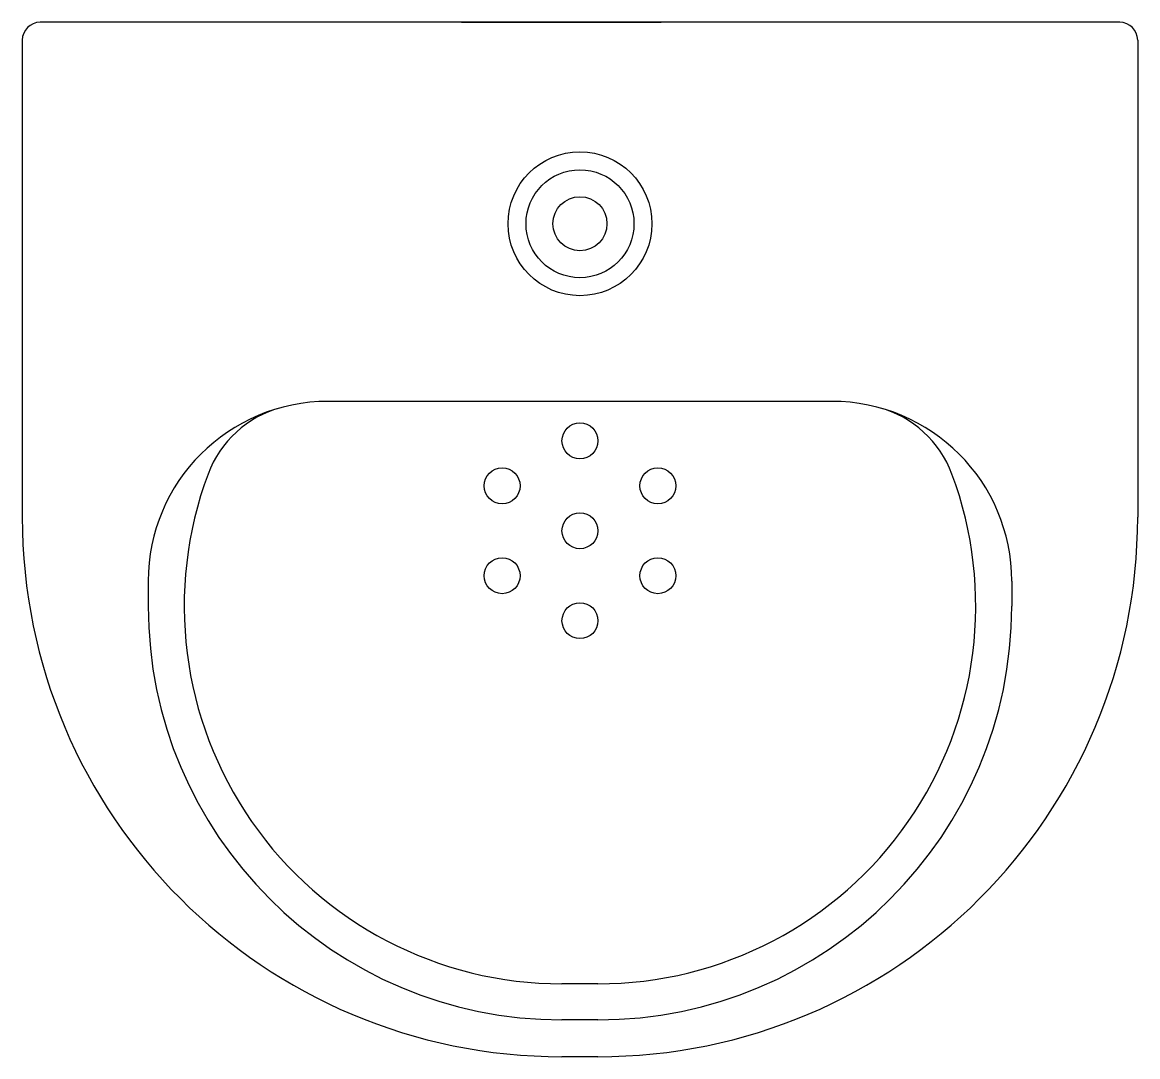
# Model space of a CAD drawing. Extents: x 1902 to 2212, y 1544 to 1832.
import ezdxf

# ---------------------------------------------------------------- set-up
doc = ezdxf.new("R2010")
doc.units = 0
doc.header["$LTSCALE"] = 20
doc.layers.add('FINA', color=6, linetype='CONTINUOUS')
doc.layers.add('GROSSA', color=3, linetype='CONTINUOUS')

msp = doc.modelspace()

# ---------------------------------------------------------------- linework, layer by layer
at = {"layer": 'FINA', "color": 0, "linetype": 'CONTINUOUS'}
msp.add_line((2062.4, 1564.71), (2052.4, 1564.71), dxfattribs=at)
msp.add_circle((2057.4, 1776.02), 15, dxfattribs=at)
for centre, radius, start, end in [((1982.14, 1695.94), 30, 105.2657, 159.5339), ((2132.67, 1695.94), 30, 20.4661, 74.7343), ((2052.4, 1669.71), 105, 159.5339, 270), ((2062.4, 1669.71), 105, 270, 20.4661)]:
    msp.add_arc(centre, radius, start, end, dxfattribs=at)
at = {"layer": 'GROSSA', "color": 0}
for p, q in [((2207.4, 1832.02), (1907.4, 1832.02)), ((1902.4, 1827.02), (1902.4, 1694.46)), ((2212.4, 1827.02), (2212.4, 1694.46)), ((2127.4, 1726.64), (1987.4, 1726.64)), ((1937.4, 1676.64), (1937.4, 1669.71)), ((2177.4, 1676.64), (2177.4, 1669.71)), ((2062.4, 1554.71), (2052.4, 1554.71)), ((2062.4, 1544.46), (2052.4, 1544.46))]:
    msp.add_line(p, q, dxfattribs=at)
at = {"layer": 'GROSSA', "color": 0, "linetype": 'CONTINUOUS'}
msp.add_line((2024.45, 1832.02), (2079.92, 1832.02), dxfattribs=at)
at = {"layer": 'GROSSA', "color": 0}
for radius in [20, 7.5]:
    msp.add_circle((2057.4, 1776.02), radius, dxfattribs=at)
at = {"layer": 'GROSSA', "color": 0, "linetype": 'CONTINUOUS'}
for centre in [(2057.4, 1715.67), (2035.75, 1703.17), (2079.06, 1703.17), (2057.4, 1690.67), (2035.75, 1678.17), (2079.06, 1678.17), (2057.4, 1665.67)]:
    msp.add_circle(centre, 5, dxfattribs=at)
at = {"layer": 'GROSSA', "color": 0}
for centre, radius, start, end in [((1907.4, 1827.02), 5, 90, 180), ((2207.4, 1827.02), 5, 0, 90), ((1987.4, 1676.64), 50, 90, 180), ((2127.4, 1676.64), 50, 0, 90), ((2052.4, 1694.46), 150, 180, 270), ((2062.4, 1694.46), 150, 270, 0), ((2052.4, 1669.71), 115, 180, 270), ((2062.4, 1669.71), 115, 270, 0)]:
    msp.add_arc(centre, radius, start, end, dxfattribs=at)

doc.saveas('drawing.dxf')
